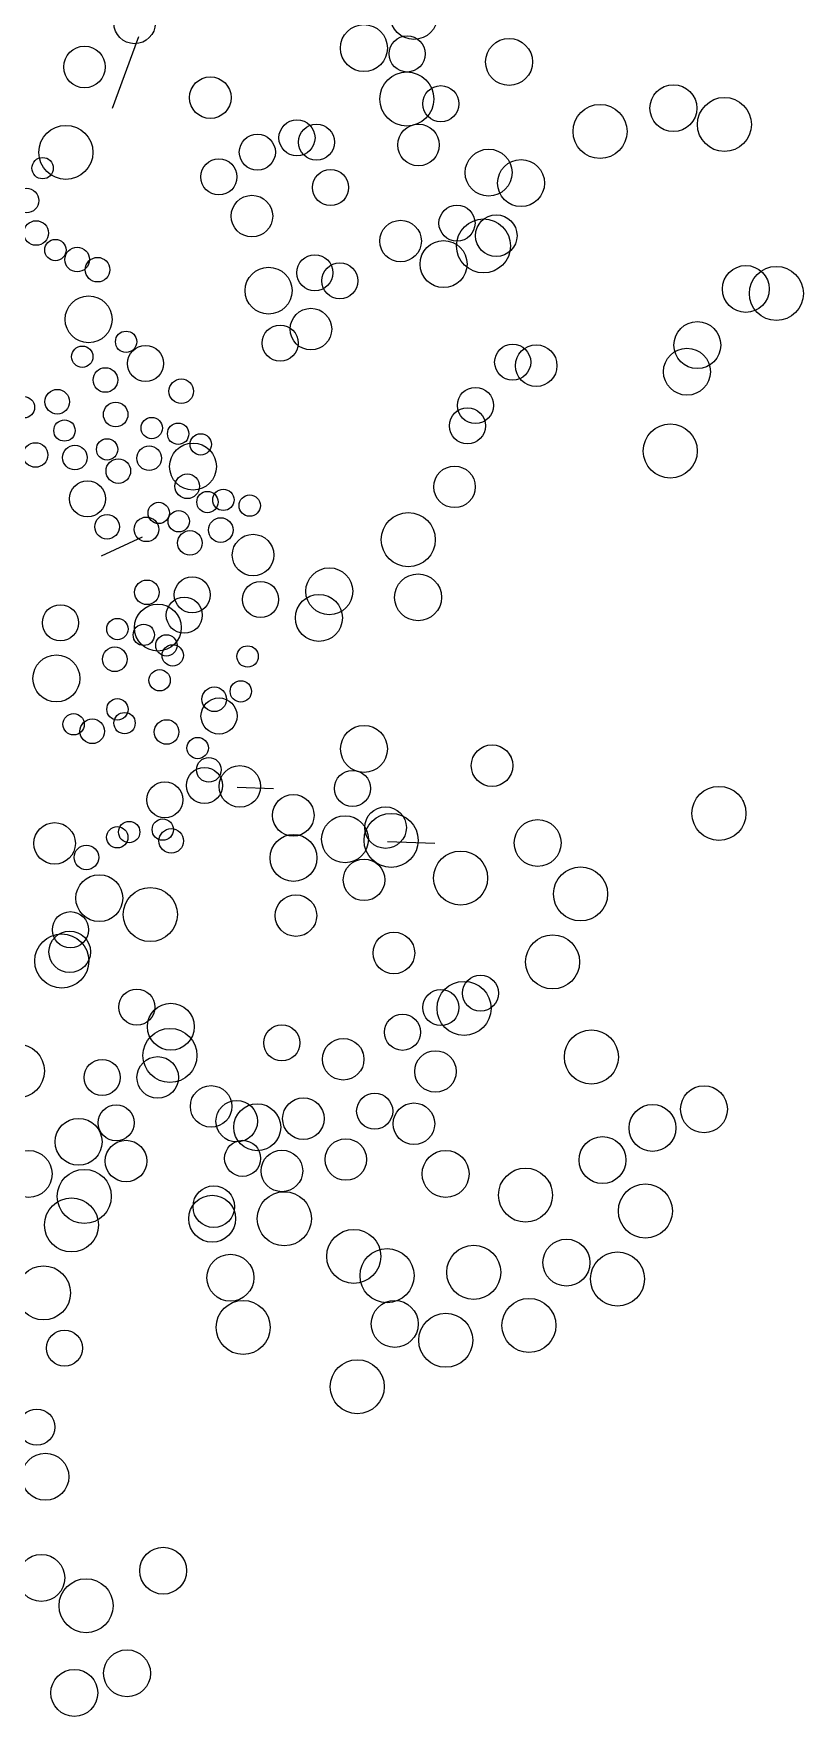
# Model space of a CAD drawing. Header units: millimetres. Extents: x 441156 to 441876, y 4514765 to 4515211.
# Drawn here: x 441413.804 to 441414.31, y 4514833.613 to 4514834.719 of the extents above; entities that cross this region are included whole.
import ezdxf

# ---------------------------------------------------------------- set-up
doc = ezdxf.new("R2010")
doc.units = ezdxf.units.MM
doc.layers.add('01_piscinas', color=254, linetype='Continuous')

msp = doc.modelspace()

# ---------------------------------------------------------------- linework, layer by layer
at = {"layer": '01_piscinas'}
for p, q in [((441413.8553603, 4514834.66986793, 0.00000097), (441413.87287739, 4514834.71702299, 0.00000097)), ((441413.8482425, 4514834.3759122, 0.00000097), (441413.87530174, 4514834.38831292, 0.00000097)), ((441414.11712625, 4514834.24472057, 0.00000097), (441414.11801861, 4514834.24206852, 0.00000097)), ((441413.93740385, 4514834.22380861, 0.00000097), (441413.96123711, 4514834.22297108, 0.00000097)), ((441414.26995697, 4514834.21535271, 0.00000097), (441414.27111704, 4514834.21190504, 0.00000097)), ((441414.03631784, 4514834.18816716, 0.00000097), (441414.06730108, 4514834.18707837, 0.00000097)), ((441414.01926426, 4514834.05184272, 0.00000097), (441414.02015662, 4514834.04919067, 0.00000097)), ((441414.14273638, 4514833.9646115, 0.00000097), (441414.14389645, 4514833.96116384, 0.00000097))]:
    msp.add_line(p, q, dxfattribs=at)
for centre, radius in [((441414.0536194, 4514834.73046391, 0.00000097), 0.01541533), ((441413.87000519, 4514834.72586602, 0.00000097), 0.01366082), ((441414.02077413, 4514834.7093643, 0.00000097), 0.01541533), ((441413.8370718, 4514834.69695354, 0.00000097), 0.01366082), ((441414.04922861, 4514834.70549998, 0.00000097), 0.01185795), ((441414.11620128, 4514834.70026634, 0.00000097), 0.01541533), ((441413.91979334, 4514834.67679404, 0.00000097), 0.01366082), ((441414.04896728, 4514834.67589736, 0.00000097), 0.01775907), ((441414.07132394, 4514834.67282646, 0.00000097), 0.01185795), ((441414.22422973, 4514834.66990124, 0.00000097), 0.01541533), ((441414.25778944, 4514834.6591756, 0.00000097), 0.01775907), ((441414.17600272, 4514834.654584, 0.00000097), 0.01775907), ((441413.82482372, 4514834.64083397, 0.00000097), 0.01775907), ((441413.97675731, 4514834.65040458, 0.00000097), 0.01185795), ((441413.98961601, 4514834.64755222, 0.00000097), 0.01185795), ((441414.05665521, 4514834.64571732, 0.00000097), 0.01366082), ((441413.95071274, 4514834.64095996, 0.00000097), 0.01185795), ((441413.80952381, 4514834.63048029, 0.00000097), 0.00701654), ((441413.92544714, 4514834.62472949, 0.00000097), 0.01185795), ((441414.10275465, 4514834.62753589, 0.00000097), 0.01541533), ((441414.12405678, 4514834.62066169, 0.00000097), 0.01541533), ((441413.99885265, 4514834.61773106, 0.00000097), 0.01185795), ((441413.79892634, 4514834.60919626, 0.00000097), 0.00808333), ((441413.94713418, 4514834.59898569, 0.00000097), 0.01366082), ((441414.08195145, 4514834.59437329, 0.00000097), 0.01185795), ((441414.10776661, 4514834.58612279, 0.00000097), 0.01366082), ((441413.80526881, 4514834.58787435, 0.00000097), 0.00808333), ((441414.04485375, 4514834.5825908, 0.00000097), 0.01366082), ((441414.09940307, 4514834.57940739, 0.00000097), 0.01775907), ((441413.81793474, 4514834.57665314, 0.00000097), 0.00701654), ((441413.83224575, 4514834.57045495, 0.00000097), 0.00808333), ((441414.0731234, 4514834.56746629, 0.00000097), 0.01541533), ((441413.84562686, 4514834.56379807, 0.00000097), 0.00808333), ((441413.98850908, 4514834.56178456, 0.00000097), 0.01185795), ((441414.00489534, 4514834.55649672, 0.00000097), 0.01185795), ((441414.27182732, 4514834.55111273, 0.00000097), 0.01541533), ((441414.29192446, 4514834.54815814, 0.00000097), 0.01775907), ((441413.95809559, 4514834.55001214, 0.00000097), 0.01541533), ((441413.83977483, 4514834.53117565, 0.00000097), 0.01541533), ((441413.98593095, 4514834.52476264, 0.00000097), 0.01366082), ((441413.86442741, 4514834.51641085, 0.00000097), 0.00701654), ((441413.96571581, 4514834.51557718, 0.00000097), 0.01185795), ((441414.23997852, 4514834.51423583, 0.00000097), 0.01541533), ((441413.8355571, 4514834.50661424, 0.00000097), 0.00701654), ((441413.87723288, 4514834.50215091, 0.00000097), 0.01185795), ((441414.11856498, 4514834.50299751, 0.00000097), 0.01185795), ((441414.13402432, 4514834.50072475, 0.00000097), 0.01366082), ((441414.23314126, 4514834.49677337, 0.00000097), 0.01541533), ((441413.85081397, 4514834.49132861, 0.00000097), 0.00808333), ((441413.90069315, 4514834.48392427, 0.00000097), 0.00808333), ((441413.79725479, 4514834.47341397, 0.00000097), 0.00701654), ((441413.81912589, 4514834.47706748, 0.00000097), 0.00808333), ((441414.0940659, 4514834.47463067, 0.00000097), 0.01185795), ((441413.85755285, 4514834.46867409, 0.00000097), 0.00808333), ((441413.88127459, 4514834.45977454, 0.00000097), 0.00701654), ((441414.08880648, 4514834.461198, 0.00000097), 0.01185795), ((441413.82391076, 4514834.45813457, 0.00000097), 0.00701654), ((441413.89863681, 4514834.45599418, 0.00000097), 0.00701654), ((441413.91348572, 4514834.44904866, 0.00000097), 0.00701654), ((441414.22214497, 4514834.44467882, 0.00000097), 0.01775907), ((441413.80485117, 4514834.44206955, 0.00000097), 0.00808333), ((441413.83072787, 4514834.44038718, 0.00000097), 0.00808333), ((441413.85194043, 4514834.4457301, 0.00000097), 0.00701654), ((441413.87957722, 4514834.43992917, 0.00000097), 0.00808333), ((441413.90839785, 4514834.43445081, 0.00000097), 0.01541533), ((441413.8592896, 4514834.43147681, 0.00000097), 0.00808333), ((441414.08034779, 4514834.42112527, 0.00000097), 0.01366082), ((441413.83900385, 4514834.41325758, 0.00000097), 0.01185795), ((441413.90462495, 4514834.42150155, 0.00000097), 0.00808333), ((441413.88583177, 4514834.4040165, 0.00000097), 0.00701654), ((441413.91791488, 4514834.41114247, 0.00000097), 0.00701654), ((441413.92834669, 4514834.412602, 0.00000097), 0.00701654), ((441413.94570891, 4514834.40882165, 0.00000097), 0.00701654), ((441413.85192327, 4514834.39489702, 0.00000097), 0.00808333), ((441413.87779997, 4514834.39321464, 0.00000097), 0.00808333), ((441413.89901253, 4514834.39855756, 0.00000097), 0.00701654), ((441413.92664932, 4514834.39275664, 0.00000097), 0.00808333), ((441414.04994371, 4514834.38643653, 0.00000097), 0.01775907), ((441413.9063617, 4514834.38430427, 0.00000097), 0.00808333), ((441413.94788528, 4514834.37632352, 0.00000097), 0.01366082), ((441413.99799777, 4514834.35251423, 0.00000097), 0.01541533), ((441413.87809962, 4514834.35185094, 0.00000097), 0.00808333), ((441413.90792687, 4514834.35022943, 0.00000097), 0.01185795), ((441413.95282577, 4514834.34718542, 0.00000097), 0.01185795), ((441414.05636634, 4514834.34855701, 0.00000097), 0.01541533), ((441413.90266744, 4514834.33679677, 0.00000097), 0.01185795), ((441413.99116052, 4514834.33505176, 0.00000097), 0.01541533), ((441413.8212165, 4514834.33188298, 0.00000097), 0.01185795), ((441413.85868107, 4514834.32770121, 0.00000097), 0.00701654), ((441413.88527429, 4514834.32866384, 0.00000097), 0.01541533), ((441413.87604329, 4514834.32392086, 0.00000097), 0.00701654), ((441413.89089219, 4514834.31697533, 0.00000097), 0.00701654), ((441413.8569837, 4514834.30785584, 0.00000097), 0.00808333), ((441413.89507891, 4514834.31040172, 0.00000097), 0.00701654), ((441413.94426691, 4514834.30970514, 0.00000097), 0.00701654), ((441413.81857107, 4514834.29528622, 0.00000097), 0.01541533), ((441413.88646621, 4514834.29405969, 0.00000097), 0.00701654), ((441413.92236081, 4514834.28158436, 0.00000097), 0.00808333), ((441413.93984094, 4514834.28678951, 0.00000097), 0.00701654), ((441413.85873003, 4514834.27497913, 0.00000097), 0.00701654), ((441413.92549208, 4514834.27060471, 0.00000097), 0.01185795), ((441413.82985972, 4514834.26518252, 0.00000097), 0.00701654), ((441413.84216111, 4514834.26056763, 0.00000097), 0.00808333), ((441413.86337367, 4514834.26591055, 0.00000097), 0.00701654), ((441413.89101046, 4514834.26010963, 0.00000097), 0.00808333), ((441413.91146224, 4514834.24951758, 0.00000097), 0.00701654), ((441414.02083255, 4514834.24900209, 0.00000097), 0.01541533), ((441414.10500123, 4514834.23800231, 0.00000097), 0.01366082), ((441413.91588588, 4514834.22493986, 0.00000097), 0.01185795), ((441413.91881141, 4514834.23526429, 0.00000097), 0.00808333), ((441413.93919742, 4514834.22436297, 0.00000097), 0.01366082), ((441414.01330563, 4514834.22305628, 0.00000097), 0.01185795), ((441413.8898413, 4514834.21549524, 0.00000097), 0.01185795), ((441414.25419443, 4514834.20661896, 0.00000097), 0.01775907), ((441413.97432283, 4514834.2053436, 0.00000097), 0.01366082), ((441413.86642993, 4514834.19434774, 0.00000097), 0.00701654), ((441413.88854937, 4514834.19596604, 0.00000097), 0.00701654), ((441414.00834448, 4514834.18963778, 0.00000097), 0.01541533), ((441414.03864948, 4514834.18888783, 0.00000097), 0.01775907), ((441414.03499267, 4514834.19731248, 0.00000097), 0.01366082), ((441414.13499016, 4514834.18718913, 0.00000097), 0.01541533), ((441413.81742214, 4514834.18691457, 0.00000097), 0.01366082), ((441413.85860904, 4514834.19092801, 0.00000097), 0.00701654), ((441413.89406672, 4514834.18854681, 0.00000097), 0.00808333), ((441413.97448653, 4514834.17735977, 0.00000097), 0.01541533), ((441413.83830319, 4514834.17770049, 0.00000097), 0.00808333), ((441414.08431253, 4514834.16416264, 0.00000097), 0.01775907), ((441414.02084941, 4514834.1629679, 0.00000097), 0.01366082), ((441414.16318331, 4514834.15372219, 0.00000097), 0.01775907), ((441413.84678192, 4514834.15093056, 0.00000097), 0.01541533), ((441413.88034163, 4514834.14020491, 0.00000097), 0.01775907), ((441413.97606986, 4514834.13948432, 0.00000097), 0.01366082), ((441413.82778002, 4514834.13022115, 0.00000097), 0.01185795), ((441413.82212821, 4514834.10967626, 0.00000097), 0.01775907), ((441413.82733994, 4514834.11569281, 0.00000097), 0.01366082), ((441414.04046822, 4514834.11490169, 0.00000097), 0.01366082), ((441414.14479708, 4514834.10907423, 0.00000097), 0.01775907), ((441413.87147974, 4514834.07940891, 0.00000097), 0.01185795), ((441414.07138762, 4514834.07906761, 0.00000097), 0.01185795), ((441414.08658366, 4514834.07854558, 0.00000097), 0.01775907), ((441414.09743219, 4514834.08851223, 0.00000097), 0.01185795), ((441413.89380687, 4514834.06650346, 0.00000097), 0.01541533), ((441414.04612202, 4514834.06283714, 0.00000097), 0.01185795), ((441413.89323477, 4514834.04761662, 0.00000097), 0.01775907), ((441413.9667538, 4514834.05585352, 0.00000097), 0.01185795), ((441414.00713923, 4514834.04512446, 0.00000097), 0.01366082), ((441414.17030153, 4514834.04658817, 0.00000097), 0.01775907), ((441413.79296871, 4514834.03744918, 0.00000097), 0.01775907), ((441413.88518508, 4514834.03316717, 0.00000097), 0.01366082), ((441414.06780906, 4514834.03709334, 0.00000097), 0.01366082), ((441413.84868647, 4514834.03320152, 0.00000097), 0.01185795), ((441413.92031049, 4514834.01414779, 0.00000097), 0.01366082), ((441414.24435469, 4514834.01228186, 0.00000097), 0.01541533), ((441413.85792311, 4514834.00338036, 0.00000097), 0.01185795), ((441413.93713067, 4514834.00443463, 0.00000097), 0.01366082), ((441413.9506165, 4514834.00044754, 0.00000097), 0.01541533), ((441413.98098033, 4514834.00611668, 0.00000097), 0.01366082), ((441414.02785065, 4514834.01099926, 0.00000097), 0.01185795), ((441414.05366581, 4514834.00274876, 0.00000097), 0.01366082), ((441414.21049674, 4514834.00000385, 0.00000097), 0.01541533), ((441413.83316393, 4514833.99086487, 0.00000097), 0.01541533), ((441413.86435969, 4514833.97825737, 0.00000097), 0.01366082), ((441413.94102191, 4514833.9800226, 0.00000097), 0.01185795), ((441414.00888626, 4514833.97926518, 0.00000097), 0.01366082), ((441414.17765147, 4514833.97890424, 0.00000097), 0.01541533), ((441413.80031866, 4514833.96976526, 0.00000097), 0.01541533), ((441413.96683707, 4514833.9717721, 0.00000097), 0.01366082), ((441414.07447279, 4514833.96982554, 0.00000097), 0.01541533), ((441413.83691057, 4514833.95501095, 0.00000097), 0.01775907), ((441414.12697384, 4514833.95587776, 0.00000097), 0.01775907), ((441413.92205752, 4514833.94828852, 0.00000097), 0.01366082), ((441413.96843344, 4514833.94033328, 0.00000097), 0.01775907), ((441414.20584462, 4514833.9454373, 0.00000097), 0.01775907), ((441413.82851181, 4514833.93629832, 0.00000097), 0.01775907), ((441413.92098525, 4514833.94037794, 0.00000097), 0.01541533), ((441414.01409648, 4514833.9156081, 0.00000097), 0.01775907), ((441414.15389868, 4514833.911515, 0.00000097), 0.01541533), ((441413.93299288, 4514833.90161043, 0.00000097), 0.01541533), ((441414.03596272, 4514833.90298098, 0.00000097), 0.01775907), ((441414.09296727, 4514833.90516764, 0.00000097), 0.01775907), ((441414.1874584, 4514833.90078935, 0.00000097), 0.01775907), ((441413.81012558, 4514833.89165036, 0.00000097), 0.01775907), ((441413.94136043, 4514833.86895055, 0.00000097), 0.01775907), ((441414.04102132, 4514833.87124534, 0.00000097), 0.01541533), ((441414.12924498, 4514833.8702607, 0.00000097), 0.01775907), ((441414.07458104, 4514833.86051969, 0.00000097), 0.01775907), ((441413.82392307, 4514833.85533906, 0.00000097), 0.01185795), ((441414.01636762, 4514833.82999104, 0.00000097), 0.01775907), ((441413.80565169, 4514833.80350118, 0.00000097), 0.01185795), ((441413.81134842, 4514833.77087089, 0.00000097), 0.01541533), ((441413.80865497, 4514833.70440039, 0.00000097), 0.01541533), ((441413.88879283, 4514833.70915674, 0.00000097), 0.01541533), ((441413.8381152, 4514833.68613026, 0.00000097), 0.01775907), ((441413.86504004, 4514833.6417675, 0.00000097), 0.01541533), ((441413.83035698, 4514833.62889909, 0.00000097), 0.01541533)]:
    msp.add_circle(centre, radius, dxfattribs=at)

doc.saveas('drawing.dxf')
